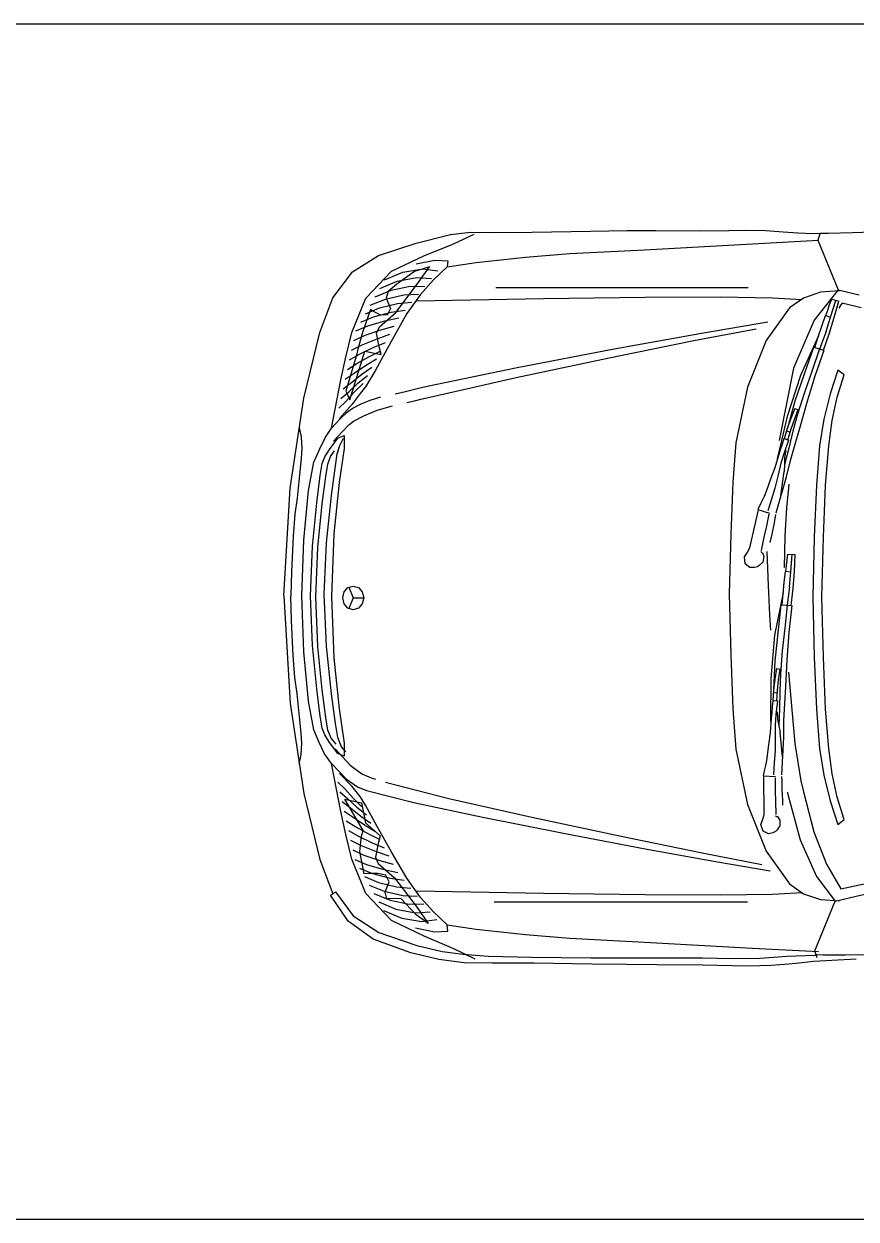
# Model space of a CAD drawing. Header units: millimetres. Extents: x 2646 to 50990, y 12226 to 40347.
# Drawn here: x 27734 to 29830, y 15625 to 18637 of the extents above; entities that cross this region are included whole.
import ezdxf

# ---------------------------------------------------------------- set-up
doc = ezdxf.new("R2010")
doc.units = ezdxf.units.MM
doc.layers.add('www.cad-blocks.net', color=7, linetype='Continuous')

# ---------------------------------------------------------------- blocks, each defined once
blk = doc.blocks.new('A$C60596D15')
at = {"linetype": 'Continuous'}
for p, q in [((0.7736, 2.0173), (0.8642, 2.0191)), ((0.8642, 2.0191), (0.9376, 2.0187)), ((0.9376, 2.0187), (1.0493, 2.0183)), ((1.0493, 2.0183), (1.1215, 2.0191)), ((1.1215, 2.0191), (1.1617, 2.0197)), ((1.1617, 2.0197), (1.2145, 2.0184)), ((1.2145, 2.0184), (1.2582, 2.0155)), ((0.3336, 1.9871), (0.42, 2.0086)), ((0.42, 2.0086), (0.4702, 2.0147)), ((0.4264, 1.9839), (0.4796, 2.0091)), ((0.4702, 2.0147), (0.5164, 2.0138)), ((0.5164, 2.0138), (0.6247, 2.0143)), ((0.6247, 2.0143), (0.7736, 2.0173)), ((1.1809, 1.9855), (1.3469, 1.9942)), ((1.2582, 2.0155), (1.2952, 2.0126)), ((1.2952, 2.0126), (1.3318, 2.0113)), ((1.3318, 2.0113), (1.3522, 2.012)), ((1.3512, 2.0119), (1.3459, 1.9943)), ((1.3459, 1.9943), (1.3971, 1.869)), ((1.3522, 2.012), (1.3715, 2.0122)), ((1.3715, 2.0122), (1.4329, 2.0136)), ((1.4329, 2.0136), (1.5421, 2.017)), ((0.2385, 1.9558), (0.3336, 1.9871)), ((0.3531, 1.9545), (0.4264, 1.9839)), ((0.6093, 1.9518), (0.7205, 1.9605)), ((0.7205, 1.9605), (0.9089, 1.9704)), ((0.9089, 1.9704), (1.1809, 1.9855)), ((0.1737, 1.915), (0.2385, 1.9558)), ((0.2715, 1.9162), (0.3531, 1.9545)), ((0.3339, 1.9351), (0.381, 1.9444)), ((0.381, 1.9444), (0.4134, 1.9427)), ((0.4134, 1.9427), (0.4117, 1.9268)), ((0.4117, 1.9268), (0.485, 1.9379)), ((0.485, 1.9379), (0.6093, 1.9518)), ((0.1242, 1.8487), (0.1737, 1.915)), ((0.2073, 1.8482), (0.2715, 1.9162)), ((0.2542, 1.8943), (0.3005, 1.9136)), ((0.3297, 1.9154), (0.2847, 1.8835)), ((0.2857, 1.8911), (0.3348, 1.9002)), ((0.3005, 1.9136), (0.3508, 1.9221)), ((0.367, 1.9272), (0.3297, 1.9154)), ((0.3348, 1.9002), (0.3721, 1.8975)), ((0.3386, 1.8867), (0.367, 1.9272)), ((0.3508, 1.9221), (0.3885, 1.9173)), ((0.4117, 1.9268), (0.3776, 1.8941)), ((0.2301, 1.8516), (0.2709, 1.8686)), ((0.2422, 1.873), (0.2857, 1.8911)), ((0.2847, 1.8835), (0.2629, 1.8653)), ((0.2709, 1.8686), (0.3188, 1.8784)), ((0.2823, 1.8125), (0.3386, 1.8867)), ((0.3188, 1.8784), (0.3557, 1.8777)), ((0.3776, 1.8941), (0.3447, 1.8578)), ((1.17, 1.8741), (0.5346, 1.8741)), ((1.3971, 1.869), (1.3363, 1.7928)), ((1.3971, 1.869), (1.4495, 1.8569)), ((0.0911, 1.7621), (0.1242, 1.8487)), ((0.1719, 1.7617), (0.2073, 1.8482)), ((0.2181, 1.8303), (0.2561, 1.8461)), ((0.2561, 1.8461), (0.3027, 1.8565)), ((0.2629, 1.8653), (0.2585, 1.8483)), ((0.2585, 1.8483), (0.2688, 1.8219)), ((0.2867, 1.8347), (0.3228, 1.8382)), ((0.3027, 1.8565), (0.3392, 1.8579)), ((0.3447, 1.8578), (0.3106, 1.8097)), ((0.3336, 1.8416), (0.6549, 1.8476)), ((0.6549, 1.8476), (0.9095, 1.8508)), ((0.9095, 1.8508), (1.1007, 1.8513)), ((1.1007, 1.8513), (1.2318, 1.8494)), ((1.2318, 1.8494), (1.3061, 1.8452)), ((1.3095, 1.8486), (1.2741, 1.8239)), ((1.3522, 1.8632), (1.3095, 1.8486)), ((1.4001, 1.8665), (1.3522, 1.8632)), ((1.3754, 1.8319), (1.3807, 1.8454)), ((1.3777, 1.8005), (1.3907, 1.8424)), ((1.3807, 1.8454), (1.3987, 1.8404)), ((1.3867, 1.7991), (1.3987, 1.8404)), ((0.2186, 1.8197), (0.1988, 1.7616)), ((0.2061, 1.8089), (0.2413, 1.8236)), ((0.2261, 1.8144), (0.2186, 1.8197)), ((0.2429, 1.806), (0.2261, 1.8144)), ((0.2265, 1.8011), (0.2707, 1.8129)), ((0.2411, 1.7756), (0.2823, 1.8125)), ((0.2413, 1.8236), (0.2867, 1.8347)), ((0.2688, 1.8219), (0.2605, 1.8053)), ((0.3106, 1.8097), (0.2704, 1.739)), ((0.2707, 1.8129), (0.3064, 1.8184)), ((1.2741, 1.8239), (1.2155, 1.7417)), ((1.3657, 1.8045), (1.3704, 1.8182)), ((1.3704, 1.8182), (1.3754, 1.8319)), ((1.4009, 1.8272), (1.3981, 1.8229)), ((1.4039, 1.8314), (1.4009, 1.8272)), ((1.4071, 1.8354), (1.4039, 1.8314)), ((1.4548, 1.8242), (1.4071, 1.8354)), ((0.182, 1.7662), (0.2118, 1.7787)), ((0.194, 1.7876), (0.2265, 1.8011)), ((0.2118, 1.7787), (0.2546, 1.791)), ((0.2605, 1.8053), (0.2429, 1.806)), ((0.245, 1.7686), (0.2787, 1.7779)), ((0.2546, 1.791), (0.29, 1.7986)), ((1.0575, 1.7607), (1.2198, 1.7883)), ((1.3363, 1.7928), (1.284, 1.6719)), ((1.3468, 1.7508), (1.3556, 1.7777)), ((1.3556, 1.7777), (1.3647, 1.8045)), ((1.3657, 1.8045), (1.3777, 1.8005)), ((1.3662, 1.764), (1.3777, 1.8005)), ((1.3738, 1.7582), (1.3867, 1.7991)), ((0.0508, 1.5965), (0.0911, 1.7621)), ((0.1562, 1.6997), (0.1719, 1.7617)), ((0.1766, 1.7418), (0.2049, 1.7548)), ((0.1988, 1.7616), (0.1871, 1.72)), ((0.2049, 1.7548), (0.245, 1.7686)), ((0.2338, 1.7601), (0.2411, 1.7756)), ((0.2404, 1.7257), (0.2338, 1.7601)), ((0.2353, 1.7461), (0.2675, 1.7572)), ((0.8329, 1.7202), (1.0575, 1.7607)), ((1.0334, 1.7413), (1.1906, 1.7712)), ((1.3472, 1.753), (1.302, 1.6536)), ((1.3377, 1.724), (1.3468, 1.7508)), ((1.3662, 1.764), (1.3502, 1.72)), ((1.3597, 1.7175), (1.3738, 1.7582)), ((0.1712, 1.7174), (0.1981, 1.731)), ((0.1871, 1.72), (0.1833, 1.7042)), ((0.1912, 1.7072), (0.2257, 1.7237)), ((0.1981, 1.731), (0.2353, 1.7461)), ((0.2257, 1.7237), (0.2562, 1.7365)), ((0.2704, 1.739), (0.2306, 1.6651)), ((0.2459, 1.7066), (0.2404, 1.7257)), ((0.5883, 1.6735), (0.8329, 1.7202)), ((0.8196, 1.698), (1.0334, 1.7413)), ((1.2155, 1.7417), (1.1683, 1.6236)), ((1.3123, 1.6573), (1.3357, 1.7245)), ((1.3497, 1.7205), (1.331, 1.6656)), ((1.3357, 1.7245), (1.3597, 1.7175)), ((1.339, 1.6527), (1.3617, 1.717)), ((0.1437, 1.6423), (0.1562, 1.6997)), ((0.1833, 1.7042), (0.1569, 1.6135)), ((0.1658, 1.6931), (0.1912, 1.7072)), ((0.1665, 1.5919), (0.2042, 1.7146)), ((0.1843, 1.6834), (0.2161, 1.7013)), ((0.2042, 1.7146), (0.2459, 1.7066)), ((0.2064, 1.6788), (0.2336, 1.695)), ((0.2161, 1.7013), (0.2449, 1.7158)), ((0.5858, 1.6482), (0.8196, 1.698)), ((0.1551, 1.6443), (0.1775, 1.6596)), ((0.1605, 1.6687), (0.1843, 1.6834)), ((0.1706, 1.6357), (0.1968, 1.6564)), ((0.1775, 1.6596), (0.2064, 1.6788)), ((0.1968, 1.6564), (0.2224, 1.6743)), ((0.2306, 1.6651), (0.2059, 1.6251)), ((0.3656, 1.6273), (0.5883, 1.6735)), ((1.284, 1.6719), (1.2486, 1.4895)), ((1.2889, 1.5896), (1.3123, 1.6573)), ((1.331, 1.6656), (1.312, 1.6108)), ((1.3963, 1.6672), (1.3764, 1.6075)), ((1.412, 1.655), (1.3963, 1.6672)), ((0.1293, 1.5689), (0.1437, 1.6423)), ((0.1497, 1.6199), (0.1706, 1.6357)), ((0.1638, 1.6119), (0.1871, 1.634)), ((0.1775, 1.6116), (0.1998, 1.6329)), ((0.1871, 1.634), (0.2111, 1.6536)), ((0.3392, 1.6211), (0.3656, 1.6273)), ((0.3685, 1.5988), (0.5858, 1.6482)), ((1.302, 1.6536), (1.2682, 1.5499)), ((1.319, 1.5863), (1.339, 1.6527)), ((1.3941, 1.5984), (1.412, 1.655)), ((0.0162, 1.3693), (0.0508, 1.5965)), ((0.1443, 1.5955), (0.1638, 1.6119)), ((0.1569, 1.6135), (0.1665, 1.5919)), ((0.1569, 1.5881), (0.1775, 1.6116)), ((0.1924, 1.6084), (0.1726, 1.581)), ((0.2059, 1.6251), (0.1924, 1.6084)), ((0.2178, 1.5911), (0.2447, 1.5995)), ((0.2806, 1.6072), (0.3069, 1.6133)), ((0.3069, 1.6133), (0.3392, 1.6211)), ((0.349, 1.5942), (0.3685, 1.5988)), ((1.1683, 1.6236), (1.1393, 1.4841)), ((1.312, 1.6108), (1.2942, 1.5556)), ((1.3764, 1.6075), (1.3607, 1.5432)), ((1.382, 1.54), (1.3941, 1.5984)), ((0.1207, 1.5204), (0.1293, 1.5689)), ((0.139, 1.5711), (0.1569, 1.5881)), ((0.1726, 1.581), (0.1402, 1.5453)), ((0.16, 1.5612), (0.1721, 1.5701)), ((0.1721, 1.5701), (0.1935, 1.5814)), ((0.1935, 1.5814), (0.2178, 1.5911)), ((0.2357, 1.5659), (0.2737, 1.5771)), ((0.3098, 1.5851), (0.3293, 1.5896)), ((0.3293, 1.5896), (0.349, 1.5942)), ((1.2697, 1.5211), (1.2889, 1.5896)), ((1.2877, 1.5706), (1.2779, 1.5453)), ((1.2866, 1.5423), (1.2962, 1.5676)), ((1.2877, 1.5706), (1.2962, 1.5671)), ((1.3002, 1.5206), (1.319, 1.5863)), ((0.1207, 1.5204), (0.1435, 1.5447)), ((0.1435, 1.5447), (0.16, 1.5612)), ((0.1641, 1.529), (0.1761, 1.5382)), ((0.1761, 1.5382), (0.2015, 1.5519)), ((0.2015, 1.5519), (0.2357, 1.5659)), ((1.2682, 1.5499), (1.2428, 1.4437)), ((1.2779, 1.5453), (1.2685, 1.5196)), ((1.2776, 1.5165), (1.2866, 1.5423)), ((1.2942, 1.5556), (1.2827, 1.5133)), ((1.3607, 1.5432), (1.3497, 1.4759)), ((1.3729, 1.4759), (1.382, 1.54)), ((0.039, 1.5222), (0.044, 1.498)), ((0.1055, 1.4978), (0.1207, 1.5204)), ((0.1255, 1.4876), (0.1479, 1.5123)), ((0.1479, 1.5123), (0.1641, 1.529)), ((1.2685, 1.5196), (1.2607, 1.4937)), ((1.2667, 1.5136), (1.2757, 1.5106)), ((1.2697, 1.4907), (1.2776, 1.5165)), ((1.2827, 1.5133), (1.2723, 1.4706)), ((1.2883, 1.4801), (1.3002, 1.5206)), ((0.044, 1.498), (0.0454, 1.4695)), ((0.0907, 1.4683), (0.1055, 1.4978)), ((0.1153, 1.4672), (0.1368, 1.4957)), ((0.1351, 1.4558), (0.1413, 1.4771)), ((0.1368, 1.4957), (0.1524, 1.502)), ((0.1413, 1.4771), (0.1508, 1.4951)), ((0.1524, 1.502), (0.1526, 1.469)), ((1.1393, 1.4841), (1.1314, 1.3849)), ((1.2558, 1.4801), (1.251, 1.4658)), ((1.2602, 1.4942), (1.2558, 1.4801)), ((1.2717, 1.4907), (1.2604, 1.4582)), ((1.2612, 1.4942), (1.2717, 1.4907)), ((1.2766, 1.4393), (1.2883, 1.4801)), ((1.3497, 1.4759), (1.3419, 1.3767)), ((1.3651, 1.3767), (1.3729, 1.4759)), ((0.0454, 1.4695), (0.0444, 1.4441)), ((0.0763, 1.4353), (0.0907, 1.4683)), ((0.0972, 1.4313), (0.1037, 1.4484)), ((0.1037, 1.4484), (0.1153, 1.4672)), ((0.1113, 1.4302), (0.1181, 1.4493)), ((0.1181, 1.4493), (0.1282, 1.4632)), ((0.1303, 1.4254), (0.1351, 1.4558)), ((0.1526, 1.469), (0.1396, 1.3836)), ((1.2468, 1.4517), (1.2369, 1.4206)), ((1.251, 1.4658), (1.2468, 1.4517)), ((1.2604, 1.4582), (1.2521, 1.4322)), ((1.2723, 1.4706), (1.2612, 1.4282)), ((1.262, 1.4469), (1.2615, 1.4293)), ((1.2647, 1.4642), (1.262, 1.4469)), ((0.0444, 1.4441), (0.0402, 1.4027)), ((0.0622, 1.3632), (0.0763, 1.4353)), ((0.0923, 1.4015), (0.0972, 1.4313)), ((0.1059, 1.3988), (0.1113, 1.4302)), ((0.1205, 1.3511), (0.1303, 1.4254)), ((1.2369, 1.4206), (1.2269, 1.3944)), ((1.2521, 1.4322), (1.2446, 1.3995)), ((1.2615, 1.4293), (1.2607, 1.4117)), ((1.2667, 1.3982), (1.2766, 1.4393)), ((0.0402, 1.4027), (0.0337, 1.3442)), ((0.0835, 1.3323), (0.0923, 1.4015)), ((0.0971, 1.3296), (0.1059, 1.3988)), ((1.2269, 1.3944), (1.2166, 1.364)), ((1.2446, 1.3995), (1.2374, 1.3697)), ((1.2403, 1.3073), (1.2667, 1.3982)), ((1.2527, 1.3507), (1.2607, 1.4117)), ((0, 1.0981), (0.0162, 1.3693)), ((0.0508, 1.2387), (0.0622, 1.3632)), ((0.1396, 1.3836), (0.1266, 1.2544)), ((1.1314, 1.3849), (1.1262, 1.2538)), ((1.2166, 1.364), (1.2102, 1.3487)), ((1.2374, 1.3697), (1.2288, 1.3414)), ((1.2722, 1.3793), (1.2665, 1.3198)), ((1.3419, 1.3767), (1.3367, 1.2456)), ((1.3599, 1.2456), (1.3651, 1.3767)), ((0.0337, 1.3442), (0.0284, 1.3039)), ((0.0727, 1.2229), (0.0835, 1.3323)), ((0.0864, 1.2202), (0.0971, 1.3296)), ((0.1078, 1.2321), (0.1205, 1.3511)), ((1.2012, 1.3304), (1.1943, 1.3153)), ((1.2102, 1.3487), (1.2012, 1.3304)), ((1.2288, 1.3414), (1.22, 1.312)), ((0.0284, 1.3039), (0.0241, 1.2482)), ((1.1742, 1.2191), (1.1958, 1.3148)), ((1.1943, 1.3153), (1.2241, 1.3066)), ((1.2223, 1.3038), (1.2151, 1.2706)), ((1.2361, 1.2822), (1.2398, 1.3028)), ((1.2665, 1.3198), (1.2624, 1.2496)), ((1.2151, 1.2706), (1.2098, 1.2458)), ((1.2307, 1.2534), (1.2361, 1.2822)), ((0.0241, 1.2482), (0.0197, 1.1597)), ((0.0461, 1.0981), (0.0508, 1.2387)), ((0.1266, 1.2544), (0.1207, 1.0963)), ((1.1262, 1.2538), (1.1223, 1.103)), ((1.2098, 1.2458), (1.2029, 1.2126)), ((1.2258, 1.2323), (1.2307, 1.2534)), ((1.2624, 1.2496), (1.261, 1.1697)), ((1.3367, 1.2456), (1.3327, 1.0948)), ((1.356, 1.0948), (1.3599, 1.2456)), ((0.0674, 1.0981), (0.0727, 1.2229)), ((0.0811, 1.0954), (0.0864, 1.2202)), ((0.1016, 1.1022), (0.1078, 1.2321)), ((1.1607, 1.1968), (1.1677, 1.2068)), ((1.1677, 1.2068), (1.1742, 1.2191)), ((1.2022, 1.2099), (1.2036, 1.2081)), ((1.2036, 1.2081), (1.2066, 1.2066)), ((1.2066, 1.2066), (1.2098, 1.1969)), ((1.2175, 1.2098), (1.2201, 1.1243)), ((1.1626, 1.1788), (1.1607, 1.1968)), ((1.1745, 1.1696), (1.1626, 1.1788)), ((1.2067, 1.1829), (1.1982, 1.1745)), ((1.2098, 1.1969), (1.2067, 1.1829)), ((1.2664, 1.1745), (1.2682, 1.189)), ((1.2682, 1.189), (1.2702, 1.2033)), ((1.2702, 1.2033), (1.2889, 1.2025)), ((1.2774, 1.1589), (1.2806, 1.2027)), ((1.2865, 1.1595), (1.2889, 1.2025)), ((0.0197, 1.1597), (0.0178, 1.0981)), ((1.186, 1.1694), (1.1745, 1.1696)), ((1.1934, 1.1716), (1.186, 1.1694)), ((1.1982, 1.1745), (1.1934, 1.1716)), ((1.261, 1.1317), (1.2639, 1.1598)), ((1.2648, 1.1601), (1.2664, 1.1745)), ((1.2648, 1.1601), (1.2774, 1.1589)), ((1.2744, 1.1207), (1.2774, 1.1589)), ((1.2832, 1.1168), (1.2865, 1.1595)), ((0.1524, 1.108), (0.1619, 1.1188)), ((0.1619, 1.1188), (0.1752, 1.1229)), ((0.1637, 1.1198), (0.1752, 1.0929)), ((0.1752, 1.1229), (0.1885, 1.1188)), ((0.1885, 1.1188), (0.198, 1.108)), ((1.2201, 1.1243), (1.2242, 1.0505)), ((1.2585, 1.1035), (1.261, 1.1317)), ((1.2744, 1.1207), (1.2687, 1.0743)), ((1.2785, 1.074), (1.2832, 1.1168)), ((0, 1.0981), (0.0162, 0.8268)), ((0.0197, 1.0364), (0.0178, 1.0981)), ((0.0508, 0.9574), (0.0461, 1.0981)), ((0.0727, 0.9733), (0.0674, 1.0981)), ((0.0864, 0.9705), (0.0811, 1.0954)), ((0.1078, 0.9716), (0.1016, 1.1022)), ((0.1207, 1.0963), (0.1266, 0.9421)), ((0.1488, 1.0929), (0.1524, 1.108)), ((0.1524, 1.0778), (0.1488, 1.0929)), ((0.1752, 1.0929), (0.1637, 1.0661)), ((0.1752, 1.0929), (0.2016, 1.0929)), ((0.198, 1.108), (0.2016, 1.0929)), ((0.2016, 1.0929), (0.198, 1.0778)), ((1.1223, 1.103), (1.1262, 0.9496)), ((1.2584, 1.1057), (1.2367, 0.9988)), ((1.2557, 1.0754), (1.2585, 1.1035)), ((1.3327, 1.0948), (1.3367, 0.9439)), ((1.3599, 0.9439), (1.356, 1.0948)), ((0.1619, 1.0671), (0.1524, 1.0778)), ((0.1752, 1.063), (0.1619, 1.0671)), ((0.1885, 1.0671), (0.1752, 1.063)), ((0.198, 1.0778), (0.1885, 1.0671)), ((1.2459, 1.0046), (1.2536, 1.0754)), ((1.2536, 1.0754), (1.2785, 1.074)), ((1.2681, 1.0747), (1.2623, 1.017)), ((1.273, 1.0061), (1.2806, 1.074)), ((0.0241, 0.948), (0.0197, 1.0364)), ((1.2242, 1.0505), (1.2262, 1.0114)), ((1.2367, 0.9988), (1.2271, 0.8901)), ((1.2383, 0.9334), (1.2459, 1.0046)), ((1.2623, 1.017), (1.2561, 0.9593)), ((1.2684, 0.9369), (1.273, 1.0061)), ((0.0835, 0.8639), (0.0727, 0.9733)), ((0.0971, 0.8611), (0.0864, 0.9705)), ((0.1205, 0.8514), (0.1078, 0.9716)), ((0.0284, 0.8922), (0.0241, 0.948)), ((0.0622, 0.833), (0.0508, 0.9574)), ((0.1266, 0.9421), (0.1396, 0.8132)), ((1.1262, 0.9496), (1.1314, 0.8138)), ((1.2561, 0.9593), (1.2512, 0.9015)), ((1.2649, 0.8688), (1.2684, 0.9369)), ((1.3367, 0.9439), (1.3419, 0.8128)), ((1.3651, 0.8128), (1.3599, 0.9439)), ((1.2351, 0.8624), (1.2383, 0.9334)), ((1.2415, 0.9147), (1.2376, 0.8878)), ((1.2415, 0.9147), (1.2505, 0.9132)), ((1.2468, 0.8868), (1.2504, 0.9136)), ((1.2715, 0.9056), (1.2879, 0.7263)), ((0.0337, 0.852), (0.0284, 0.8922)), ((1.2271, 0.8901), (1.2262, 0.7809)), ((1.2376, 0.8878), (1.2342, 0.8607)), ((1.2437, 0.8597), (1.2468, 0.8868)), ((1.2512, 0.9015), (1.2495, 0.8577)), ((0.0402, 0.7935), (0.0337, 0.852)), ((0.0923, 0.7946), (0.0835, 0.8639)), ((0.1059, 0.7919), (0.0971, 0.8611)), ((0.1303, 0.7764), (0.1205, 0.8514)), ((1.2342, 0.8607), (1.2325, 0.8336)), ((1.2338, 0.8544), (1.2433, 0.8535)), ((1.2419, 0.8327), (1.2437, 0.8597)), ((1.2495, 0.8577), (1.2489, 0.8138)), ((1.2624, 0.8266), (1.2649, 0.8688)), ((0.0162, 0.8268), (0.0508, 0.5997)), ((0.0763, 0.7609), (0.0622, 0.833)), ((0.1396, 0.8132), (0.1526, 0.7272)), ((1.1314, 0.8138), (1.1393, 0.7121)), ((1.2308, 0.8193), (1.2294, 0.8043)), ((1.2319, 0.834), (1.2308, 0.8193)), ((1.2329, 0.8342), (1.2439, 0.8332)), ((1.2439, 0.8332), (1.2402, 0.799)), ((1.2489, 0.8138), (1.2477, 0.7699)), ((1.2602, 0.7842), (1.2624, 0.8266)), ((0.0444, 0.7521), (0.0402, 0.7935)), ((0.0972, 0.7649), (0.0923, 0.7946)), ((0.1115, 0.7595), (0.1059, 0.7919)), ((1.2283, 0.7896), (1.2252, 0.7527)), ((1.2294, 0.8043), (1.2283, 0.7896)), ((1.2402, 0.799), (1.2379, 0.7718)), ((1.243, 0.8058), (1.2442, 0.7883)), ((1.2442, 0.7883), (1.2477, 0.771)), ((1.2598, 0.742), (1.2602, 0.7842)), ((1.3419, 0.8128), (1.3497, 0.7137)), ((1.3729, 0.7137), (1.3651, 0.8128)), ((0.0893, 0.7288), (0.0763, 0.7609)), ((0.1037, 0.7478), (0.0972, 0.7649)), ((0.1194, 0.7392), (0.1115, 0.7595)), ((0.1366, 0.7413), (0.1303, 0.7764)), ((1.2379, 0.7718), (1.238, 0.7382)), ((1.2477, 0.771), (1.2509, 0.7538)), ((1.2569, 0.6926), (1.2509, 0.7538)), ((0.044, 0.6982), (0.0454, 0.7267)), ((0.0454, 0.7267), (0.0444, 0.7521)), ((0.1027, 0.7003), (0.0893, 0.7288)), ((0.1153, 0.729), (0.1037, 0.7478)), ((0.1368, 0.7005), (0.1153, 0.729)), ((0.1323, 0.7245), (0.1194, 0.7392)), ((0.1454, 0.7177), (0.1366, 0.7413)), ((0.1526, 0.7272), (0.1524, 0.6942)), ((1.2212, 0.7229), (1.2159, 0.6835)), ((1.2252, 0.7527), (1.2212, 0.7229)), ((1.238, 0.7382), (1.2377, 0.7076)), ((1.2545, 0.6474), (1.2598, 0.742)), ((1.2879, 0.7263), (1.3027, 0.6318)), ((0.039, 0.674), (0.044, 0.6982)), ((0.1207, 0.6758), (0.1027, 0.7003)), ((0.1298, 0.7129), (0.1675, 0.6717)), ((0.1524, 0.6942), (0.1368, 0.7005)), ((0.1568, 0.7054), (0.1454, 0.7177)), ((1.1393, 0.7121), (1.1683, 0.5726)), ((1.2377, 0.7076), (1.2357, 0.6781)), ((1.3497, 0.7137), (1.3607, 0.6463)), ((1.382, 0.6495), (1.3729, 0.7137)), ((0.1207, 0.6758), (0.1583, 0.6364)), ((0.1279, 0.6372), (0.1207, 0.6758)), ((0.1675, 0.6717), (0.197, 0.6498)), ((1.2135, 0.6708), (1.2103, 0.6575)), ((1.2159, 0.6835), (1.2135, 0.6708)), ((1.2357, 0.6781), (1.2337, 0.6475)), ((0.143, 0.5588), (0.1279, 0.6372)), ((0.1727, 0.6176), (0.1402, 0.6509)), ((0.1583, 0.6364), (0.1859, 0.6165)), ((0.197, 0.6498), (0.2204, 0.6397)), ((0.2204, 0.6397), (0.2313, 0.6362)), ((1.2103, 0.6575), (1.2079, 0.6449)), ((1.2079, 0.6449), (1.2389, 0.6431)), ((1.21, 0.5466), (1.2095, 0.6447)), ((1.2377, 0.6399), (1.2382, 0.606)), ((1.2555, 0.6317), (1.255, 0.6429)), ((1.3607, 0.6463), (1.3764, 0.582)), ((1.3941, 0.5911), (1.382, 0.6495)), ((0.1362, 0.6286), (0.1542, 0.6116)), ((0.1416, 0.6042), (0.161, 0.5878)), ((0.1542, 0.6116), (0.1747, 0.5882)), ((0.1927, 0.5925), (0.1727, 0.6176)), ((0.1859, 0.6165), (0.2082, 0.6077)), ((0.2082, 0.6077), (0.3276, 0.5777)), ((0.2567, 0.6285), (0.4162, 0.5876)), ((1.2382, 0.606), (1.2386, 0.5807)), ((1.2558, 0.6205), (1.2555, 0.6317)), ((1.2561, 0.6093), (1.2558, 0.6205)), ((1.2568, 0.5967), (1.2561, 0.6093)), ((1.2681, 0.6042), (1.3015, 0.4831)), ((1.3027, 0.6318), (1.3091, 0.6042)), ((1.3091, 0.6042), (1.3357, 0.5033)), ((0.0508, 0.5997), (0.0911, 0.4341)), ((0.147, 0.5798), (0.1679, 0.564)), ((0.1541, 0.5862), (0.1961, 0.5765)), ((0.2002, 0.5068), (0.1541, 0.5862)), ((0.161, 0.5878), (0.1844, 0.5658)), ((0.1747, 0.5882), (0.1971, 0.5668)), ((0.2059, 0.5711), (0.1927, 0.5925)), ((0.1961, 0.5765), (0.2057, 0.526)), ((0.3276, 0.5777), (0.5018, 0.5402)), ((0.4162, 0.5876), (0.6255, 0.5403)), ((1.1683, 0.5726), (1.2155, 0.4545)), ((1.2386, 0.5807), (1.2394, 0.5468)), ((1.2575, 0.5837), (1.2568, 0.5967)), ((1.2572, 0.5711), (1.2575, 0.5837)), ((1.3764, 0.582), (1.3963, 0.5223)), ((1.412, 0.5345), (1.3941, 0.5911)), ((0.1562, 0.4965), (0.143, 0.5588)), ((0.1524, 0.5555), (0.1748, 0.5402)), ((0.1679, 0.564), (0.194, 0.5433)), ((0.1844, 0.5658), (0.2083, 0.5461)), ((0.194, 0.5433), (0.2196, 0.5254)), ((0.2357, 0.5168), (0.2059, 0.5711)), ((1.2064, 0.5332), (1.21, 0.5466)), ((1.2393, 0.544), (1.241, 0.5425)), ((1.241, 0.5425), (1.2443, 0.5418)), ((0.1577, 0.5311), (0.1816, 0.5163)), ((0.1748, 0.5402), (0.2037, 0.5209)), ((0.1816, 0.5163), (0.2133, 0.4985)), ((0.2037, 0.5209), (0.2309, 0.5047)), ((0.2057, 0.526), (0.2432, 0.4932)), ((0.2729, 0.4501), (0.2357, 0.5168)), ((0.5018, 0.5402), (0.7048, 0.4998)), ((0.6255, 0.5403), (0.8498, 0.4927)), ((1.2018, 0.5218), (1.2064, 0.5332)), ((1.2077, 0.5048), (1.2018, 0.5218)), ((1.2498, 0.5187), (1.2434, 0.5085)), ((1.2443, 0.5418), (1.2496, 0.533)), ((1.2496, 0.533), (1.2498, 0.5187)), ((1.3963, 0.5223), (1.412, 0.5345)), ((0.1719, 0.4345), (0.1562, 0.4965)), ((0.1631, 0.5067), (0.1885, 0.4925)), ((0.1685, 0.4823), (0.1953, 0.4687)), ((0.1885, 0.4925), (0.223, 0.476)), ((0.1916, 0.454), (0.1956, 0.4926)), ((0.1956, 0.4926), (0.2002, 0.5068)), ((0.2133, 0.4985), (0.2422, 0.484)), ((0.2432, 0.4932), (0.2377, 0.4741)), ((0.7048, 0.4998), (0.9103, 0.4608)), ((0.8498, 0.4927), (1.0543, 0.4509)), ((1.2214, 0.4985), (1.2077, 0.5048)), ((1.2326, 0.5008), (1.2214, 0.4985)), ((1.2393, 0.5047), (1.2326, 0.5008)), ((1.2434, 0.5085), (1.2393, 0.5047)), ((1.3015, 0.4831), (1.3426, 0.3912)), ((1.3357, 0.5033), (1.3676, 0.4217)), ((0.1739, 0.4579), (0.2022, 0.4449)), ((0.203, 0.3975), (0.1916, 0.454)), ((0.1953, 0.4687), (0.2326, 0.4536)), ((0.223, 0.476), (0.2534, 0.4633)), ((0.2377, 0.4741), (0.2311, 0.4396)), ((0.2326, 0.4536), (0.2647, 0.4426)), ((0.9103, 0.4608), (1.0925, 0.4278)), ((1.2155, 0.4545), (1.2741, 0.3723)), ((1.4039, 0.3597), (1.9111, 0.4708)), ((0.0911, 0.4341), (0.1242, 0.3475)), ((0.2073, 0.348), (0.1719, 0.4345)), ((0.1792, 0.4335), (0.209, 0.4211)), ((0.2022, 0.4449), (0.2423, 0.4312)), ((0.2311, 0.4396), (0.2384, 0.4241)), ((0.2384, 0.4241), (0.2795, 0.3873)), ((0.2423, 0.4312), (0.276, 0.4218)), ((0.3106, 0.3865), (0.2729, 0.4501)), ((1.0543, 0.4509), (1.2043, 0.4211)), ((1.0925, 0.4278), (1.2253, 0.4052)), ((1.3676, 0.4217), (1.4039, 0.3597)), ((0.1913, 0.4122), (0.2238, 0.3986)), ((0.2138, 0.3982), (0.203, 0.3975)), ((0.209, 0.4211), (0.2519, 0.4087)), ((0.2369, 0.3983), (0.2138, 0.3982)), ((0.2238, 0.3986), (0.2679, 0.3869)), ((0.2577, 0.3945), (0.2369, 0.3983)), ((0.2519, 0.4087), (0.2873, 0.4011)), ((0.2661, 0.3778), (0.2577, 0.3945)), ((0.2033, 0.3908), (0.2386, 0.3761)), ((0.2154, 0.3695), (0.2534, 0.3536)), ((0.2386, 0.3761), (0.284, 0.365)), ((0.2558, 0.3515), (0.2661, 0.3778)), ((0.2679, 0.3869), (0.3037, 0.3813)), ((0.2795, 0.3873), (0.3359, 0.313)), ((0.284, 0.365), (0.3201, 0.3616)), ((0.3447, 0.3384), (0.3106, 0.3865)), ((1.2741, 0.3723), (1.3095, 0.3475)), ((1.3426, 0.3912), (1.3895, 0.3289)), ((1.4419, 0.341), (1.5547, 0.3668)), ((0.1179, 0.3437), (0.1304, 0.3523)), ((0.1627, 0.2782), (0.1179, 0.3437)), ((0.1304, 0.3523), (0.1749, 0.292)), ((0.2715, 0.28), (0.2073, 0.348)), ((0.2274, 0.3481), (0.2682, 0.3311)), ((0.2534, 0.3536), (0.3, 0.3432)), ((0.2602, 0.3345), (0.2558, 0.3515)), ((0.2948, 0.3358), (0.2602, 0.3345)), ((0.3334, 0.2941), (0.2948, 0.3358)), ((0.3, 0.3432), (0.3365, 0.3418)), ((0.3336, 0.3546), (0.6549, 0.3486)), ((0.3776, 0.3021), (0.3447, 0.3384)), ((0.6549, 0.3486), (0.9095, 0.3454)), ((0.9095, 0.3454), (1.1007, 0.3448)), ((1.1007, 0.3448), (1.2318, 0.3468)), ((1.2318, 0.3468), (1.3061, 0.351)), ((1.3095, 0.3475), (1.3522, 0.333)), ((1.3522, 0.333), (1.4001, 0.3297)), ((1.3895, 0.3289), (1.4419, 0.341)), ((0.2395, 0.3268), (0.2829, 0.3086)), ((0.2515, 0.3054), (0.2977, 0.2861)), ((0.2682, 0.3311), (0.316, 0.3214)), ((0.2829, 0.3086), (0.3321, 0.2995)), ((0.316, 0.3214), (0.3529, 0.322)), ((0.3321, 0.2995), (0.3693, 0.3022)), ((0.3359, 0.313), (0.3643, 0.2725)), ((0.4117, 0.2694), (0.3776, 0.3021)), ((1.1681, 0.3266), (0.5301, 0.3266)), ((1.3384, 0.2037), (1.3895, 0.3289)), ((0.2252, 0.2328), (0.1627, 0.2782)), ((0.1749, 0.292), (0.24, 0.25)), ((0.3539, 0.2405), (0.2715, 0.28)), ((0.2977, 0.2861), (0.3481, 0.2777)), ((0.3643, 0.2725), (0.3334, 0.2941)), ((0.3481, 0.2777), (0.3857, 0.2825)), ((0.24, 0.25), (0.3358, 0.2169)), ((0.3323, 0.2615), (0.38, 0.2519)), ((0.38, 0.2519), (0.4132, 0.2534)), ((0.4117, 0.2694), (0.485, 0.2583)), ((0.4132, 0.2534), (0.4117, 0.2694)), ((0.485, 0.2583), (0.6093, 0.2444)), ((0.6093, 0.2444), (0.7205, 0.2357)), ((0.3202, 0.1984), (0.2252, 0.2328)), ((0.3358, 0.2169), (0.3994, 0.2018)), ((0.4287, 0.2089), (0.3539, 0.2405)), ((0.7205, 0.2357), (0.9089, 0.2257)), ((0.9089, 0.2257), (1.1809, 0.2107)), ((0.3906, 0.1815), (0.3202, 0.1984)), ((0.4547, 0.1732), (0.3906, 0.1815)), ((0.3994, 0.2018), (0.4525, 0.1949)), ((0.4827, 0.1824), (0.4287, 0.2089)), ((0.4525, 0.1949), (0.5161, 0.1906)), ((0.5161, 0.1906), (0.6245, 0.1879)), ((0.6245, 0.1879), (0.7736, 0.1864)), ((0.7736, 0.1864), (0.8642, 0.1859)), ((0.8642, 0.1859), (0.9396, 0.186)), ((0.9396, 0.186), (1.0549, 0.1858)), ((1.0549, 0.1858), (1.1291, 0.1847)), ((1.1291, 0.1847), (1.1996, 0.1848)), ((1.1809, 0.2107), (1.3469, 0.202)), ((1.1996, 0.1848), (1.2683, 0.19)), ((1.2683, 0.19), (1.3386, 0.1931)), ((1.3437, 0.186), (1.3384, 0.2037)), ((1.3386, 0.1931), (1.34, 0.1937)), ((1.34, 0.1937), (1.3417, 0.1941)), ((1.3417, 0.1941), (1.3435, 0.1942)), ((1.3435, 0.1942), (1.3592, 0.1938)), ((1.3592, 0.1938), (1.415, 0.1934)), ((1.4425, 0.1824), (1.3811, 0.1795)), ((1.415, 0.1934), (1.5241, 0.1943)), ((0.5252, 0.1724), (0.4547, 0.1732)), ((0.6312, 0.1723), (0.5252, 0.1724)), ((0.7759, 0.1702), (0.6312, 0.1723)), ((0.8642, 0.1689), (0.7759, 0.1702)), ((0.9399, 0.1686), (0.8642, 0.1689)), ((1.0559, 0.1676), (0.9399, 0.1686)), ((1.1304, 0.166), (1.0559, 0.1676)), ((1.1721, 0.1654), (1.1304, 0.166)), ((1.2274, 0.1667), (1.1721, 0.1654)), ((1.2726, 0.1697), (1.2274, 0.1667)), ((1.306, 0.1733), (1.2726, 0.1697)), ((1.335, 0.1764), (1.306, 0.1733)), ((1.3506, 0.178), (1.335, 0.1764)), ((1.3811, 0.1795), (1.3506, 0.178))]:
    blk.add_line(p, q, dxfattribs=at)
blk = doc.blocks.new('FORMAT')
at = {"layer": 'www.cad-blocks.net', "color": 155, "true_color": 0x546d8e}
for p, q in [((5773, 18637.1), (50990.4, 18637.1)), ((5773, 15625.5), (50990.4, 15625.5))]:
    blk.add_line(p, q, dxfattribs=at)

msp = doc.modelspace()

# ---------------------------------------------------------------- block references
at = {"xscale": 1000, "yscale": 1000, "zscale": 1000}
msp.add_blockref('A$C60596D15', (28388.4, 16097.8), dxfattribs=at)
at = {"layer": 'www.cad-blocks.net'}
msp.add_blockref('FORMAT', (0, 0), dxfattribs=at)

doc.saveas('drawing.dxf')
